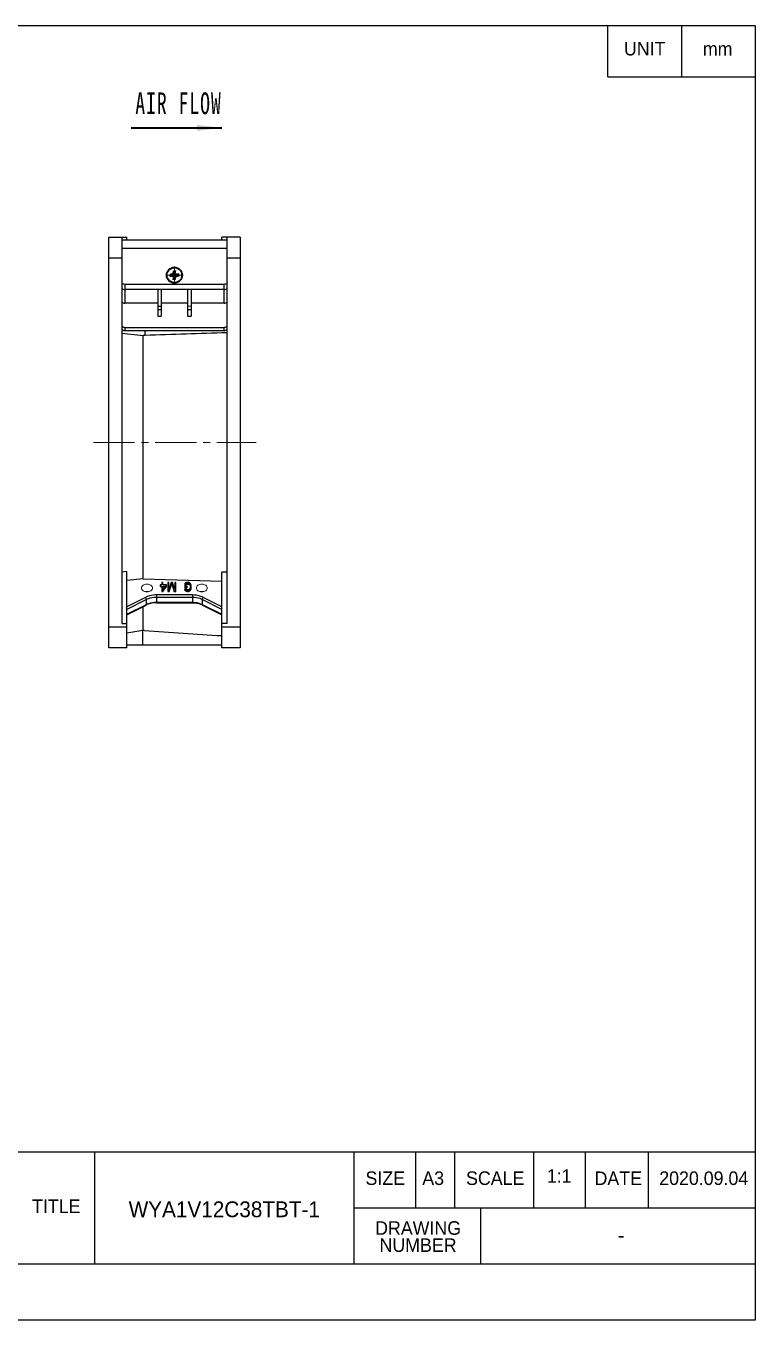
# Model space of a CAD drawing. Header units: inches. Extents: x 12 to 11036, y 8 to 6728.
# Drawn here: x 10717.7 to 10930.3, y 3437.7 to 3815.3 of the extents above; entities that cross this region are included whole.
import ezdxf

# ---------------------------------------------------------------- set-up
doc = ezdxf.new("R2010")
doc.units = ezdxf.units.IN
doc.header["$MEASUREMENT"] = 0
doc.set_wipeout_variables(frame=1)
doc.linetypes.add('\\M+5B5E3\\M+5BBAD\\M+5CFDF', pattern=[18, 12, -2, 2, -2])
for name, color, linetype, lineweight in [('02___PRT_ALL_AXES', 7, 'Continuous', 18), ('\\M+5B3DF\\M+5B4E7\\M+5CFDF\\M+5B2E3', 3, 'Continuous', 18), ('\\M+5B4D6\\M+5CAB5\\M+5CFDF\\M+5B2E3', 7, 'Continuous', 35), ('\\M+5D6D0\\M+5D0C4\\M+5CFDF\\M+5B2E3', 1, '\\M+5B5E3\\M+5BBAD\\M+5CFDF', 18)]:
    doc.layers.add(name, color=color, linetype=linetype, lineweight=lineweight)
doc.layers.add('04_\\M+5B5B5\\M+5B0FB', color=4, linetype='Continuous')
doc.styles.add('\\M+5B1EA\\M+5D7BC', font='', dxfattribs={"width": 0.667})
doc.styles.add('M', font='', dxfattribs={"height": 3})
doc.styles.get('\\M+5B1EA\\M+5D7BC').set_extended_font_data('宋体')
doc.styles.get('M').set_extended_font_data('Gulim')

# ---------------------------------------------------------------- blocks, each defined once
blk = doc.blocks.new('*X34')
at = {"layer": '\\M+5B4D6\\M+5CAB5\\M+5CFDF\\M+5B2E3'}
blk.add_hatch(color=256, dxfattribs=at).paths.add_polyline_path([(14.63, 0), (10.63, 0.5), (10.63, -0.5)], flags=0)
blk.add_line((0, 0), (14.63, 0), dxfattribs=at)
blk = doc.blocks.new('*X35')
at = {"layer": '\\M+5B4D6\\M+5CAB5\\M+5CFDF\\M+5B2E3'}
for p, q in [((-1.65, 0.33), (-0.41, 0.08)), ((-1.5, 0.3), (-1.5, -0.3)), ((-0.45, 0.45), (-1.05, 0.21)), ((-0.45, 0.45), (-0.21, 1.05)), ((-0.45, 0.45), (-0.25, 0.25)), ((-0.41, 0.08), (-0.08, 0.41)), ((-0.41, -0.08), (-0.41, 0.08)), ((-0.33, 1.65), (-0.08, 0.41)), ((-0.3, 1.5), (0.3, 1.5)), ((-0.08, 0.41), (0.08, 0.41)), ((0.33, 1.65), (0.08, 0.41)), ((0.08, 0.41), (0.41, 0.08)), ((0.45, 0.45), (0.21, 1.05)), ((0.25, 0.25), (0.45, 0.45)), ((1.65, 0.33), (0.41, 0.08)), ((0.41, 0.08), (0.41, -0.08)), ((0.45, 0.45), (1.05, 0.21)), ((1.5, 0.3), (1.5, -0.3)), ((-1.65, -0.33), (-0.41, -0.08)), ((-0.45, -0.45), (-1.05, -0.21)), ((-0.25, -0.25), (-0.45, -0.45)), ((-0.45, -0.45), (-0.21, -1.05)), ((-0.08, -0.41), (-0.41, -0.08)), ((-0.33, -1.65), (-0.08, -0.41)), ((0.3, -1.5), (-0.3, -1.5)), ((0.08, -0.41), (-0.08, -0.41)), ((0.08, -0.41), (0.41, -0.08)), ((0.33, -1.65), (0.08, -0.41)), ((0.45, -0.45), (0.21, -1.05)), ((0.25, -0.25), (0.45, -0.45)), ((1.65, -0.33), (0.41, -0.08)), ((0.45, -0.45), (1.05, -0.21))]:
    blk.add_line(p, q, dxfattribs=at)
blk.add_circle((0, 0), 2.8, dxfattribs=at)
at = {"layer": '\\M+5D6D0\\M+5D0C4\\M+5CFDF\\M+5B2E3'}
for p, q in [((-3.17, 0), (3.17, 0)), ((0, -3.17), (0, 3.17))]:
    blk.add_line(p, q, dxfattribs=at)

msp = doc.modelspace()

# ---------------------------------------------------------------- linework, layer by layer
for p, q in [((10887.403, 3800.447), (10887.403, 3815.33)), ((10909.015, 3800.447), (10909.015, 3815.33)), ((10887.403, 3800.447), (10930.345, 3800.447)), ((10737.765, 3454.186), (10737.765, 3486.801)), ((10813.334, 3486.801), (10813.334, 3454.186)), ((10831.381, 3470.494), (10831.381, 3486.801)), ((10842.803, 3470.494), (10842.803, 3486.801)), ((10865.801, 3470.494), (10865.801, 3486.801)), ((10880.747, 3486.801), (10880.747, 3470.494)), ((10899.272, 3470.494), (10899.272, 3486.801)), ((10813.334, 3470.494), (10930.345, 3470.494)), ((10850.272, 3470.494), (10850.272, 3454.186))]:
    msp.add_line(p, q)
at = {"color": 7, "linetype": 'Continuous'}
for p, q in [((10741.839, 3753.707), (10747.134, 3753.707)), ((10741.839, 3633.907), (10741.839, 3753.707)), ((10745.639, 3753.707), (10745.639, 3640.979)), ((10747.134, 3752.907), (10747.134, 3753.707)), ((10780.123, 3753.707), (10774.823, 3753.707)), ((10774.823, 3752.907), (10774.823, 3753.707)), ((10776.323, 3640.979), (10776.323, 3753.707)), ((10780.123, 3753.707), (10780.123, 3633.907)), ((10745.639, 3752.907), (10776.323, 3752.907)), ((10745.639, 3750.517), (10776.323, 3750.518)), ((10776.323, 3750.371), (10745.639, 3750.37)), ((10741.839, 3747.707), (10745.639, 3747.707)), ((10776.323, 3747.707), (10780.123, 3747.707)), ((10775.478, 3739.911), (10746.478, 3739.91)), ((10746.478, 3739.91), (10746.478, 3734.43)), ((10775.478, 3738.426), (10746.478, 3738.425)), ((10756.128, 3738.425), (10756.129, 3730.683)), ((10757.128, 3738.425), (10757.129, 3730.683)), ((10764.828, 3738.426), (10764.829, 3730.683)), ((10765.828, 3738.426), (10765.829, 3730.683)), ((10775.478, 3734.431), (10775.478, 3739.911)), ((10756.128, 3734.43), (10746.478, 3734.43)), ((10764.828, 3734.431), (10757.128, 3734.43)), ((10775.478, 3734.431), (10765.828, 3734.431)), ((10757.128, 3733.511), (10756.128, 3733.511)), ((10757.128, 3732.45), (10756.128, 3732.45)), ((10756.129, 3730.683), (10757.129, 3730.683)), ((10765.828, 3733.512), (10764.828, 3733.511)), ((10765.828, 3732.451), (10764.828, 3732.451)), ((10764.829, 3730.683), (10765.829, 3730.683)), ((10746.479, 3727.359), (10775.479, 3727.36)), ((10746.479, 3727.359), (10746.479, 3726.439)), ((10775.479, 3726.441), (10775.479, 3727.36)), ((10745.639, 3725.709), (10751.835, 3725.004)), ((10746.479, 3726.439), (10775.479, 3726.441)), ((10752.435, 3725.022), (10751.835, 3725.004)), ((10751.835, 3654.04), (10751.835, 3725.004)), ((10752.435, 3725.022), (10752.435, 3726.44)), ((10747.134, 3656.13), (10745.639, 3655.963)), ((10747.134, 3633.907), (10747.134, 3656.13)), ((10774.823, 3633.907), (10774.823, 3655.908)), ((10776.323, 3655.908), (10774.823, 3655.908)), ((10751.835, 3654.04), (10747.134, 3653.517)), ((10751.835, 3654.04), (10774.823, 3653.341)), ((10756.801, 3652.235), (10756.801, 3651.742)), ((10757.274, 3652.235), (10756.801, 3652.235)), ((10756.801, 3651.919), (10757.274, 3651.919)), ((10756.801, 3651.742), (10757.274, 3651.742)), ((10757.274, 3652.972), (10757.274, 3652.235)), ((10757.559, 3652.972), (10757.274, 3652.972)), ((10757.274, 3651.919), (10757.274, 3650.32)), ((10757.559, 3652.235), (10757.559, 3652.972)), ((10758.696, 3652.235), (10757.559, 3652.235)), ((10757.559, 3650.497), (10758.696, 3651.919)), ((10758.365, 3651.919), (10757.559, 3650.918)), ((10757.559, 3650.918), (10757.559, 3651.919)), ((10757.559, 3651.919), (10758.365, 3651.919)), ((10757.559, 3650.32), (10758.696, 3651.742)), ((10757.559, 3651.742), (10758.222, 3651.742)), ((10758.696, 3651.742), (10758.696, 3652.235)), ((10759.076, 3652.972), (10759.076, 3650.32)), ((10759.36, 3652.972), (10759.076, 3652.972)), ((10760.023, 3652.972), (10759.36, 3651.023)), ((10759.36, 3651.023), (10759.36, 3652.972)), ((10759.502, 3650.497), (10760.213, 3652.708)), ((10759.502, 3650.32), (10760.213, 3652.532)), ((10760.403, 3652.972), (10760.023, 3652.972)), ((10760.213, 3652.532), (10760.213, 3652.708)), ((10760.213, 3652.708), (10760.924, 3650.497)), ((10760.213, 3652.532), (10760.924, 3650.32)), ((10761.066, 3651.023), (10760.403, 3652.972)), ((10761.066, 3652.972), (10761.066, 3651.023)), ((10761.351, 3652.972), (10761.066, 3652.972)), ((10761.351, 3650.32), (10761.351, 3652.972)), ((10764.052, 3652.603), (10764.005, 3652.393)), ((10764.005, 3652.393), (10764.005, 3651.426)), ((10764.005, 3651.603), (10764.716, 3651.603)), ((10764.005, 3651.426), (10764.716, 3651.426)), ((10764.242, 3652.814), (10764.052, 3652.603)), ((10764.431, 3652.919), (10764.242, 3652.814)), ((10764.289, 3652.34), (10764.336, 3652.498)), ((10764.289, 3651.919), (10764.289, 3652.34)), ((10764.716, 3651.919), (10764.289, 3651.919)), ((10764.329, 3652.295), (10764.336, 3652.321)), ((10764.336, 3652.498), (10764.479, 3652.603)), ((10764.336, 3652.321), (10764.336, 3652.498)), ((10764.336, 3652.321), (10764.479, 3652.426)), ((10764.668, 3652.972), (10764.431, 3652.919)), ((10764.479, 3652.603), (10764.668, 3652.656)), ((10764.479, 3652.426), (10764.479, 3652.603)), ((10764.479, 3652.426), (10764.668, 3652.479)), ((10765.095, 3652.972), (10764.668, 3652.972)), ((10764.668, 3652.479), (10764.668, 3652.656)), ((10764.668, 3652.656), (10765.095, 3652.656)), ((10764.668, 3652.479), (10765.095, 3652.479)), ((10764.716, 3651.426), (10764.716, 3651.919)), ((10765.332, 3652.919), (10765.095, 3652.972)), ((10765.095, 3652.479), (10765.095, 3652.656)), ((10765.095, 3652.656), (10765.284, 3652.603)), ((10765.095, 3652.479), (10765.284, 3652.426)), ((10765.284, 3652.426), (10765.284, 3652.603)), ((10765.284, 3652.603), (10765.427, 3652.498)), ((10765.284, 3652.426), (10765.427, 3652.321)), ((10765.521, 3652.814), (10765.332, 3652.919)), ((10765.427, 3652.321), (10765.427, 3652.498)), ((10765.427, 3652.498), (10765.521, 3652.34)), ((10765.427, 3652.321), (10765.521, 3652.163)), ((10765.711, 3652.603), (10765.521, 3652.814)), ((10765.521, 3652.34), (10765.569, 3652.129)), ((10765.521, 3652.163), (10765.545, 3652.06)), ((10765.569, 3651.339), (10765.521, 3651.129)), ((10765.569, 3652.129), (10765.569, 3651.339)), ((10765.806, 3652.393), (10765.711, 3652.603)), ((10765.853, 3652.129), (10765.806, 3652.393)), ((10765.806, 3651.076), (10765.853, 3651.339)), ((10765.853, 3651.339), (10765.853, 3652.129)), ((10752.54, 3648.591), (10747.134, 3645.861)), ((10752.83, 3647.95), (10747.134, 3645.073)), ((10752.83, 3646.535), (10752.83, 3647.95)), ((10755.736, 3649.315), (10755.736, 3647.048)), ((10766.221, 3649.315), (10755.736, 3649.315)), ((10766.221, 3648.608), (10755.736, 3648.608)), ((10757.274, 3650.497), (10757.559, 3650.497)), ((10757.274, 3650.32), (10757.559, 3650.32)), ((10757.559, 3650.32), (10757.559, 3650.497)), ((10759.076, 3650.497), (10759.502, 3650.497)), ((10759.076, 3650.32), (10759.502, 3650.32)), ((10759.502, 3650.32), (10759.502, 3650.497)), ((10760.924, 3650.32), (10760.924, 3650.497)), ((10760.924, 3650.497), (10761.351, 3650.497)), ((10760.924, 3650.32), (10761.351, 3650.32)), ((10764.005, 3651.129), (10764.052, 3650.865)), ((10764.289, 3651.129), (10764.005, 3651.129)), ((10764.005, 3650.952), (10764.052, 3650.689)), ((10764.052, 3650.689), (10764.052, 3650.865)), ((10764.052, 3650.865), (10764.242, 3650.655)), ((10764.052, 3650.689), (10764.242, 3650.478)), ((10764.242, 3650.478), (10764.242, 3650.655)), ((10764.242, 3650.655), (10764.431, 3650.55)), ((10764.242, 3650.478), (10764.431, 3650.373)), ((10764.336, 3650.971), (10764.289, 3651.129)), ((10764.479, 3650.865), (10764.336, 3650.971)), ((10764.431, 3650.373), (10764.431, 3650.55)), ((10764.431, 3650.55), (10764.668, 3650.497)), ((10764.431, 3650.373), (10764.668, 3650.32)), ((10764.668, 3650.813), (10764.479, 3650.865)), ((10765.095, 3650.813), (10764.668, 3650.813)), ((10764.668, 3650.32), (10764.668, 3650.497)), ((10764.668, 3650.497), (10765.095, 3650.497)), ((10764.668, 3650.32), (10765.095, 3650.32)), ((10765.284, 3650.865), (10765.095, 3650.813)), ((10765.095, 3650.497), (10765.332, 3650.55)), ((10765.095, 3650.32), (10765.095, 3650.497)), ((10765.095, 3650.32), (10765.332, 3650.373)), ((10765.427, 3650.971), (10765.284, 3650.865)), ((10765.332, 3650.55), (10765.521, 3650.655)), ((10765.332, 3650.373), (10765.332, 3650.55)), ((10765.332, 3650.373), (10765.521, 3650.478)), ((10765.521, 3651.129), (10765.427, 3650.971)), ((10765.521, 3650.655), (10765.711, 3650.865)), ((10765.521, 3650.478), (10765.711, 3650.689)), ((10765.521, 3650.478), (10765.521, 3650.655)), ((10765.711, 3650.865), (10765.806, 3651.076)), ((10765.711, 3650.689), (10765.806, 3650.899)), ((10765.711, 3650.689), (10765.711, 3650.865)), ((10765.806, 3650.899), (10765.853, 3651.163)), ((10765.806, 3650.899), (10765.806, 3651.076)), ((10766.221, 3649.315), (10766.221, 3647.048)), ((10769.127, 3647.95), (10769.127, 3646.535)), ((10774.823, 3645.073), (10769.127, 3647.95)), ((10774.823, 3645.861), (10769.418, 3648.591)), ((10747.134, 3643.658), (10752.83, 3646.535)), ((10747.137, 3643.534), (10752.765, 3646.377)), ((10751.835, 3638.923), (10751.835, 3645.907)), ((10755.736, 3647.194), (10766.221, 3647.194)), ((10755.736, 3647.048), (10766.221, 3647.048)), ((10769.127, 3646.535), (10774.823, 3643.658)), ((10769.192, 3646.377), (10774.82, 3643.534)), ((10747.134, 3639.907), (10741.839, 3639.907)), ((10745.639, 3640.979), (10747.134, 3640.979)), ((10776.323, 3640.979), (10774.823, 3640.979)), ((10780.123, 3639.907), (10774.823, 3639.907)), ((10751.73, 3638.907), (10747.134, 3638.147)), ((10751.73, 3634.707), (10751.73, 3638.907)), ((10752.222, 3638.907), (10751.835, 3638.907)), ((10747.134, 3633.907), (10741.839, 3633.907)), ((10774.823, 3634.707), (10747.134, 3634.707)), ((10780.123, 3633.907), (10774.823, 3633.907))]:
    msp.add_line(p, q, dxfattribs=at)
for centre, radius, start, end in [((10755.21, 3641.536), 5.423, 115.56973, 116.79434), ((10766.747, 3641.536), 5.423, 63.20566, 64.43027), ((11140.188, 9412.978), 5787.09, 266.156011, 266.3802531)]:
    msp.add_arc(centre, radius, start, end, dxfattribs=at)
for points, knots in [([(10762.628, 3741.431), (10762.628, 3741.508), (10762.606, 3741.664), (10762.508, 3741.887), (10762.352, 3742.09), (10762.067, 3742.332), (10761.602, 3742.542), (10760.978, 3742.626), (10760.354, 3742.542), (10759.889, 3742.332), (10759.604, 3742.09), (10759.448, 3741.887), (10759.35, 3741.664), (10759.328, 3741.507), (10759.328, 3741.431)], [0, 0, 0, 0, 0.2303281, 0.4691222, 0.7225606, 0.9940756, 1.5875377, 2.2267144, 2.8658947, 3.4593659, 3.7308863, 3.9843296, 4.2231272, 4.4534563, 4.4534563, 4.4534563, 4.4534563]), ([(10746.478, 3739.91), (10746.315, 3739.91), (10746.005, 3739.961), (10745.732, 3740.13), (10745.635, 3740.237)], [0, 0, 0, 0, 0.4914885, 0.92851125, 0.92851125, 0.92851125, 0.92851125]), ([(10745.635, 3738.752), (10745.732, 3738.645), (10746.005, 3738.477), (10746.315, 3738.425), (10746.478, 3738.425)], [0, 0, 0, 0, 0.43708754, 0.92866988, 0.92866988, 0.92866988, 0.92866988]), ([(10776.326, 3740.244), (10776.23, 3740.135), (10775.955, 3739.963), (10775.642, 3739.911), (10775.478, 3739.911)], [0, 0, 0, 0, 0.44005684, 0.93592771, 0.93592771, 0.93592771, 0.93592771]), ([(10775.478, 3738.426), (10775.642, 3738.426), (10775.955, 3738.479), (10776.23, 3738.65), (10776.326, 3738.759)], [0, 0, 0, 0, 0.49577705, 0.93576951, 0.93576951, 0.93576951, 0.93576951]), ([(10745.634, 3734.758), (10745.731, 3734.65), (10746.005, 3734.481), (10746.315, 3734.43), (10746.478, 3734.43)], [0, 0, 0, 0, 0.43762895, 0.92997939, 0.92997939, 0.92997939, 0.92997939]), ([(10775.478, 3734.431), (10775.643, 3734.431), (10775.955, 3734.484), (10776.23, 3734.654), (10776.326, 3734.764)], [0, 0, 0, 0, 0.49546449, 0.93523914, 0.93523914, 0.93523914, 0.93523914]), ([(10746.479, 3727.359), (10746.316, 3727.359), (10746.005, 3727.41), (10745.732, 3727.579), (10745.635, 3727.686)], [0, 0, 0, 0, 0.49210896, 0.92956361, 0.92956361, 0.92956361, 0.92956361]), ([(10745.635, 3726.767), (10745.732, 3726.659), (10746.005, 3726.491), (10746.316, 3726.439), (10746.479, 3726.439)], [0, 0, 0, 0, 0.43749515, 0.92966291, 0.92966291, 0.92966291, 0.92966291]), ([(10776.326, 3727.692), (10776.23, 3727.583), (10775.955, 3727.412), (10775.643, 3727.36), (10775.479, 3727.36)], [0, 0, 0, 0, 0.4396282, 0.93488007, 0.93488007, 0.93488007, 0.93488007]), ([(10775.479, 3726.441), (10775.643, 3726.441), (10775.955, 3726.493), (10776.23, 3726.664), (10776.326, 3726.773)], [0, 0, 0, 0, 0.49519302, 0.93478086, 0.93478086, 0.93478086, 0.93478086]), ([(10776.323, 3725.81), (10772.342, 3725.679), (10764.379, 3725.421), (10756.417, 3725.146), (10752.435, 3725.022)], [0, 0, 0, 0, 11.950287, 23.9005922, 23.9005922, 23.9005922, 23.9005922]), ([(10755.736, 3649.315), (10755.453, 3649.315), (10754.356, 3649.256), (10753.267, 3648.958), (10752.54, 3648.591)], [0, 0, 0, 0, 0.8531211, 3.3039523, 3.3039523, 3.3039523, 3.3039523]), ([(10752.83, 3647.95), (10752.83, 3648.065), (10752.755, 3648.298), (10752.627, 3648.504), (10752.54, 3648.591)], [0, 0, 0, 0, 0.34661524, 0.71783665, 0.71783665, 0.71783665, 0.71783665]), ([(10755.736, 3648.608), (10755.479, 3648.608), (10754.482, 3648.554), (10753.491, 3648.283), (10752.83, 3647.95)], [0, 0, 0, 0, 0.7755778, 3.0035926, 3.0035926, 3.0035926, 3.0035926]), ([(10769.418, 3648.591), (10769.182, 3648.71), (10768.169, 3649.139), (10767.055, 3649.315), (10766.221, 3649.315)], [0, 0, 0, 0, 0.7952596, 3.3041583, 3.3041583, 3.3041583, 3.3041583]), ([(10769.127, 3647.95), (10768.912, 3648.058), (10767.991, 3648.448), (10766.979, 3648.608), (10766.221, 3648.608)], [0, 0, 0, 0, 0.7229764, 3.0037797, 3.0037797, 3.0037797, 3.0037797]), ([(10769.127, 3647.95), (10769.127, 3648.065), (10769.203, 3648.298), (10769.33, 3648.504), (10769.418, 3648.591)], [0, 0, 0, 0, 0.34661524, 0.71783664, 0.71783664, 0.71783664, 0.71783664]), ([(10752.83, 3646.535), (10752.83, 3646.517), (10752.827, 3646.46), (10752.801, 3646.395), (10752.765, 3646.377)], [0, 0, 0, 0, 0.05686134, 0.17852674, 0.17852674, 0.17852674, 0.17852674]), ([(10752.83, 3646.535), (10753.045, 3646.644), (10753.966, 3647.034), (10754.978, 3647.194), (10755.736, 3647.194)], [0, 0, 0, 0, 0.7229764, 3.0037797, 3.0037797, 3.0037797, 3.0037797]), ([(10755.736, 3647.048), (10755.482, 3647.048), (10754.501, 3646.996), (10753.526, 3646.742), (10752.869, 3646.428)], [0, 0, 0, 0, 0.7641526, 2.9548173, 2.9548173, 2.9548173, 2.9548173]), ([(10766.221, 3647.194), (10766.478, 3647.194), (10767.475, 3647.14), (10768.466, 3646.869), (10769.127, 3646.535)], [0, 0, 0, 0, 0.7755778, 3.0035926, 3.0035926, 3.0035926, 3.0035926]), ([(10766.221, 3647.048), (10766.475, 3647.048), (10767.456, 3646.996), (10768.431, 3646.742), (10769.088, 3646.428)], [0, 0, 0, 0, 0.7641526, 2.9548173, 2.9548173, 2.9548173, 2.9548173]), ([(10769.127, 3646.535), (10769.127, 3646.517), (10769.13, 3646.46), (10769.157, 3646.395), (10769.192, 3646.377)], [0, 0, 0, 0, 0.05686134, 0.17852674, 0.17852674, 0.17852674, 0.17852674]), ([(10751.835, 3638.907), (10751.827, 3638.905), (10751.813, 3638.923), (10751.784, 3638.927), (10751.759, 3638.911), (10751.739, 3638.909), (10751.73, 3638.907)], [0, 0, 0, 0, 0.02674232, 0.05268384, 0.08369086, 0.11239935, 0.11239935, 0.11239935, 0.11239935])]:
    msp.add_open_spline(points, degree=3, knots=knots, dxfattribs=at)
at = {"layer": '02___PRT_ALL_AXES', "color": 7, "linetype": 'Continuous'}
for points in [[(10754.579, 3651.339), (10754.579, 3651.489), (10754.481, 3651.811), (10754.108, 3652.18), (10753.584, 3652.417), (10752.979, 3652.498), (10752.373, 3652.417), (10751.849, 3652.18), (10751.476, 3651.811), (10751.379, 3651.489), (10751.379, 3651.339)], [(10751.379, 3651.339), (10751.379, 3651.189), (10751.476, 3650.867), (10751.849, 3650.498), (10752.373, 3650.262), (10752.979, 3650.18), (10753.584, 3650.262), (10754.108, 3650.498), (10754.481, 3650.867), (10754.579, 3651.189), (10754.579, 3651.339)], [(10770.579, 3651.339), (10770.579, 3651.489), (10770.481, 3651.811), (10770.108, 3652.18), (10769.584, 3652.417), (10768.979, 3652.498), (10768.373, 3652.417), (10767.849, 3652.18), (10767.476, 3651.811), (10767.379, 3651.489), (10767.379, 3651.339)], [(10767.379, 3651.339), (10767.379, 3651.189), (10767.476, 3650.867), (10767.849, 3650.498), (10768.373, 3650.262), (10768.979, 3650.18), (10769.584, 3650.262), (10770.108, 3650.498), (10770.481, 3650.867), (10770.579, 3651.189), (10770.579, 3651.339)]]:
    msp.add_open_spline(points, degree=3, knots=[0, 0, 0, 0, 0.4519583, 0.9593067, 1.5361521, 2.1574091, 2.7786662, 3.3555115, 3.8628599, 4.3148183, 4.3148183, 4.3148183, 4.3148183], dxfattribs=at)
for points in [[(10753.471, 3650.294), (10753.151, 3650.367), (10752.806, 3650.367), (10752.486, 3650.294)], [(10769.471, 3650.294), (10769.151, 3650.367), (10768.806, 3650.367), (10768.486, 3650.294)], [(10760.073, 3647.019), (10760.662, 3646.887), (10761.295, 3646.887), (10761.884, 3647.019)]]:
    msp.add_open_spline(points, degree=3, dxfattribs=at)
at = {"layer": '04_\\M+5B5B5\\M+5B0FB', "color": 7}
for p, q in [((10930.345, 3815.33), (10388.708, 3815.33)), ((10930.345, 3815.33), (10930.345, 3437.747)), ((10388.708, 3486.801), (10930.345, 3486.801)), ((10388.708, 3454.186), (10930.345, 3454.186)), ((10930.345, 3437.747), (10388.708, 3437.747))]:
    msp.add_line(p, q, dxfattribs=at)
at = {"layer": '\\M+5D6D0\\M+5D0C4\\M+5CFDF\\M+5B2E3'}
msp.add_line((10737.384, 3693.807), (10784.875, 3693.807), dxfattribs=at)

# ---------------------------------------------------------------- block references
at = {"layer": '\\M+5B4D6\\M+5CAB5\\M+5CFDF\\M+5B2E3', "xscale": 1.803677063104437, "yscale": 1.803677063104437, "zscale": 1.803677063104437}
msp.add_blockref('*X34', (10748.411, 3785.587), dxfattribs=at)

# ---------------------------------------------------------------- texts
at = {"width": 79.21314, "attachment_point": 5, "style": 'M'}
for s, insert, char_height in [('UNIT', (10898.142, 3808.658), 3.9632), ('mm', (10919.427, 3808.625), 3.9632), ('1:1', (10873.201, 3479.801), 3.9632), ('SIZE', (10822.47, 3479.125), 3.9632), ('A3', (10836.453, 3479.125), 3.9632), ('SCALE', (10854.542, 3479.125), 3.9632), ('DATE', (10890.431, 3479.123), 3.9632), ('2020.09.04', (10915.365, 3479.12), 3.9632), ('TITLE', (10726.535, 3470.962), 3.9632), ('WYA1V12C38TBT-1', (10775.54, 3470.043), 4.6237), ('DRAWING', (10832.063, 3464.586), 3.9632), ('NUMBER', (10832.047, 3459.597), 3.9632), ('-', (10891.256, 3462.568), 4.624)]:
    msp.add_mtext(s, dxfattribs=dict(at, insert=insert, char_height=char_height))
at = {"layer": '\\M+5B3DF\\M+5B4E7\\M+5CFDF\\M+5B2E3', "insert": (10774.789, 3795.907), "char_height": 6.31287, "width": 51.94473, "attachment_point": 3, "line_spacing_factor": 1.15057, "style": '\\M+5B1EA\\M+5D7BC'}
msp.add_mtext('\\T1.1;AIR FLOW', dxfattribs=at)

# ---------------------------------------------------------------- next in the draw order: wipeouts: each hides what was drawn before it
msp.add_wipeout([(10763.218, 3742.598), (10763.218, 3742.612), (10763.218, 3742.627), (10763.218, 3742.642), (10763.217, 3742.657), (10763.217, 3742.671), (10763.216, 3742.686), (10763.216, 3742.701), (10763.215, 3742.715), (10763.214, 3742.73), (10763.213, 3742.745), (10763.212, 3742.76), (10763.211, 3742.774), (10763.21, 3742.789), (10763.208, 3742.804), (10763.207, 3742.818), (10763.206, 3742.833), (10763.204, 3742.848), (10763.202, 3742.862), (10763.2, 3742.877), (10763.199, 3742.892), (10763.197, 3742.906), (10763.195, 3742.921), (10763.192, 3742.935), (10763.19, 3742.95), (10763.188, 3742.964), (10763.185, 3742.979), (10763.183, 3742.994), (10763.18, 3743.008), (10763.177, 3743.023), (10763.174, 3743.037), (10763.174, 3743.037), (10763.152, 3743.137), (10763.125, 3743.236), (10763.094, 3743.334), (10763.058, 3743.43), (10763.017, 3743.524), (10762.973, 3743.616), (10762.924, 3743.706), (10762.871, 3743.794), (10762.815, 3743.88), (10762.754, 3743.962), (10762.69, 3744.042), (10762.622, 3744.119), (10762.55, 3744.193), (10762.476, 3744.263), (10762.398, 3744.33), (10762.317, 3744.393), (10762.234, 3744.452), (10762.148, 3744.508), (10762.059, 3744.56), (10761.968, 3744.607), (10761.875, 3744.65), (10761.78, 3744.689), (10761.684, 3744.724), (10761.586, 3744.754), (10761.486, 3744.779), (10761.386, 3744.8), (10761.285, 3744.816), (10761.183, 3744.828), (10761.08, 3744.835), (10760.978, 3744.838), (10760.978, 3744.838), (10760.875, 3744.835), (10760.773, 3744.828), (10760.671, 3744.816), (10760.57, 3744.8), (10760.47, 3744.779), (10760.37, 3744.754), (10760.272, 3744.724), (10760.176, 3744.689), (10760.081, 3744.65), (10759.988, 3744.607), (10759.897, 3744.56), (10759.808, 3744.508), (10759.722, 3744.452), (10759.639, 3744.393), (10759.558, 3744.33), (10759.48, 3744.263), (10759.405, 3744.193), (10759.334, 3744.119), (10759.266, 3744.042), (10759.202, 3743.962), (10759.141, 3743.88), (10759.084, 3743.794), (10759.032, 3743.706), (10758.983, 3743.616), (10758.938, 3743.524), (10758.898, 3743.43), (10758.862, 3743.334), (10758.831, 3743.236), (10758.804, 3743.137), (10758.781, 3743.037), (10758.781, 3743.037), (10758.779, 3743.023), (10758.776, 3743.008), (10758.773, 3742.994), (10758.771, 3742.979), (10758.768, 3742.964), (10758.766, 3742.95), (10758.764, 3742.935), (10758.761, 3742.921), (10758.759, 3742.906), (10758.757, 3742.892), (10758.755, 3742.877), (10758.754, 3742.862), (10758.752, 3742.848), (10758.75, 3742.833), (10758.749, 3742.818), (10758.747, 3742.804), (10758.746, 3742.789), (10758.745, 3742.774), (10758.744, 3742.76), (10758.743, 3742.745), (10758.742, 3742.73), (10758.741, 3742.715), (10758.74, 3742.701), (10758.74, 3742.686), (10758.739, 3742.671), (10758.739, 3742.657), (10758.738, 3742.642), (10758.738, 3742.627), (10758.738, 3742.612), (10758.738, 3742.598), (10758.738, 3742.598), (10758.741, 3742.48), (10758.75, 3742.363), (10758.766, 3742.247), (10758.787, 3742.132), (10758.814, 3742.018), (10758.848, 3741.905), (10758.887, 3741.795), (10758.932, 3741.686), (10758.982, 3741.581), (10759.038, 3741.478), (10759.099, 3741.378), (10759.166, 3741.281), (10759.237, 3741.188), (10759.313, 3741.099), (10759.394, 3741.014), (10759.479, 3740.933), (10759.568, 3740.857), (10759.661, 3740.785), (10759.758, 3740.719), (10759.858, 3740.658), (10759.961, 3740.602), (10760.067, 3740.551), (10760.175, 3740.506), (10760.286, 3740.467), (10760.398, 3740.434), (10760.512, 3740.407), (10760.628, 3740.385), (10760.744, 3740.37), (10760.861, 3740.361), (10760.978, 3740.358), (10760.978, 3740.358), (10761.095, 3740.361), (10761.212, 3740.37), (10761.328, 3740.385), (10761.444, 3740.407), (10761.558, 3740.434), (10761.67, 3740.467), (10761.781, 3740.506), (10761.889, 3740.551), (10761.995, 3740.602), (10762.098, 3740.658), (10762.198, 3740.719), (10762.295, 3740.785), (10762.388, 3740.857), (10762.477, 3740.933), (10762.562, 3741.014), (10762.643, 3741.099), (10762.719, 3741.188), (10762.79, 3741.281), (10762.857, 3741.378), (10762.918, 3741.478), (10762.974, 3741.581), (10763.024, 3741.686), (10763.069, 3741.795), (10763.108, 3741.905), (10763.142, 3742.018), (10763.169, 3742.132), (10763.19, 3742.247), (10763.206, 3742.363), (10763.215, 3742.48)]).dxf.layer = '\\M+5B4D6\\M+5CAB5\\M+5CFDF\\M+5B2E3'

# ---------------------------------------------------------------- next in the draw order: block references
at = {"layer": '\\M+5B4D6\\M+5CAB5\\M+5CFDF\\M+5B2E3', "xscale": 0.7999999999999999, "yscale": 0.7999999999999999, "zscale": 0.7999999999999999}
msp.add_blockref('*X35', (10760.978, 3742.598), dxfattribs=at)

doc.saveas('drawing.dxf')
